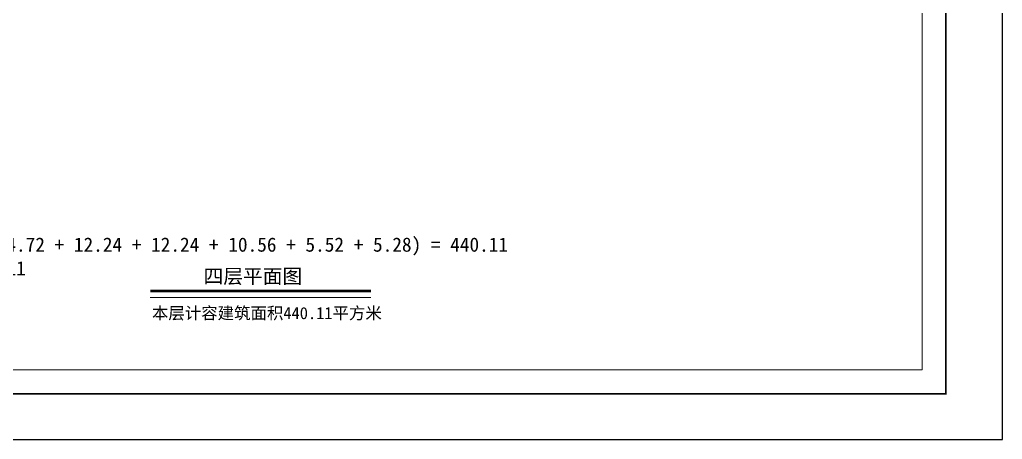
# Model space of a CAD drawing. Extents: x 512858 to 514372, y -232486 to -231710.
# Drawn here: x 513792.48 to 513833.7, y -232158.64 to -232141.05 of the extents above; entities that cross this region are included whole.
import ezdxf

# ---------------------------------------------------------------- set-up
doc = ezdxf.new("R2010")
doc.units = 0
doc.header["$LTSCALE"] = 1000
doc.layers.add('$计算结果', color=7, linetype='Continuous')
doc.layers.add('楼层注记', color=7, linetype='Continuous')
doc.layers.add('图廓', color=252, linetype='Continuous', lineweight=9)
doc.layers.add('打印图框', color=252, linetype='Continuous', plot=False)
doc.styles.add('dw', font='simhei.ttf')

msp = doc.modelspace()

# ---------------------------------------------------------------- linework, layer by layer
at = {"layer": '图廓', "color": 0, "const_width": 0.0667}
msp.add_lwpolyline([(513772.642, -232113.876), (513831.33, -232113.876), (513831.33, -232156.725), (513772.642, -232156.725)], close=True, dxfattribs=at)
at = {"layer": '图廓', "color": 0}
msp.add_lwpolyline([(513773.642, -232114.876), (513830.33, -232114.876), (513830.33, -232155.725), (513773.642, -232155.725)], close=True, dxfattribs=at)
at = {"layer": '图廓', "color": 7, "const_width": 0.112}
msp.add_lwpolyline([(513797.962, -232152.424), (513807.212, -232152.424)], dxfattribs=at)
at = {"layer": '图廓', "color": 7}
msp.add_lwpolyline([(513797.962, -232152.698), (513807.212, -232152.698)], dxfattribs=at)
at = {"layer": '打印图框', "color": 6, "ltscale": 0.5}
msp.add_lwpolyline([(513770.244, -232158.636), (513833.697, -232158.636), (513833.697, -232111.051), (513770.244, -232111.051)], close=True, dxfattribs=at)

# ---------------------------------------------------------------- texts
at = {"layer": '$计算结果', "insert": (513779.367, -232151.498), "char_height": 0.59482, "width": 45.20603, "attachment_point": 4, "style": 'dw'}
msp.add_mtext('  住宅计容面积：404.83 + 0.5*(24.72 + 12.24 + 12.24 + 10.56 + 5.52 + 5.28) = 440.11\\P本层计容建筑面积：440.11 = 440.11\\P总面积：440.11 = 440.11', dxfattribs=at)
at = {"layer": '图廓', "color": 7, "style": 'dw'}
msp.add_text('本层计容建筑面积440.11平方米', height=0.50524, dxfattribs=at).set_placement((513798.029, -232153.598))
at = {"layer": '楼层注记', "color": 7, "style": 'dw'}
msp.add_text('四层平面图', height=0.6063, dxfattribs=at).set_placement((513800.196, -232152.103))

doc.saveas('drawing.dxf')
